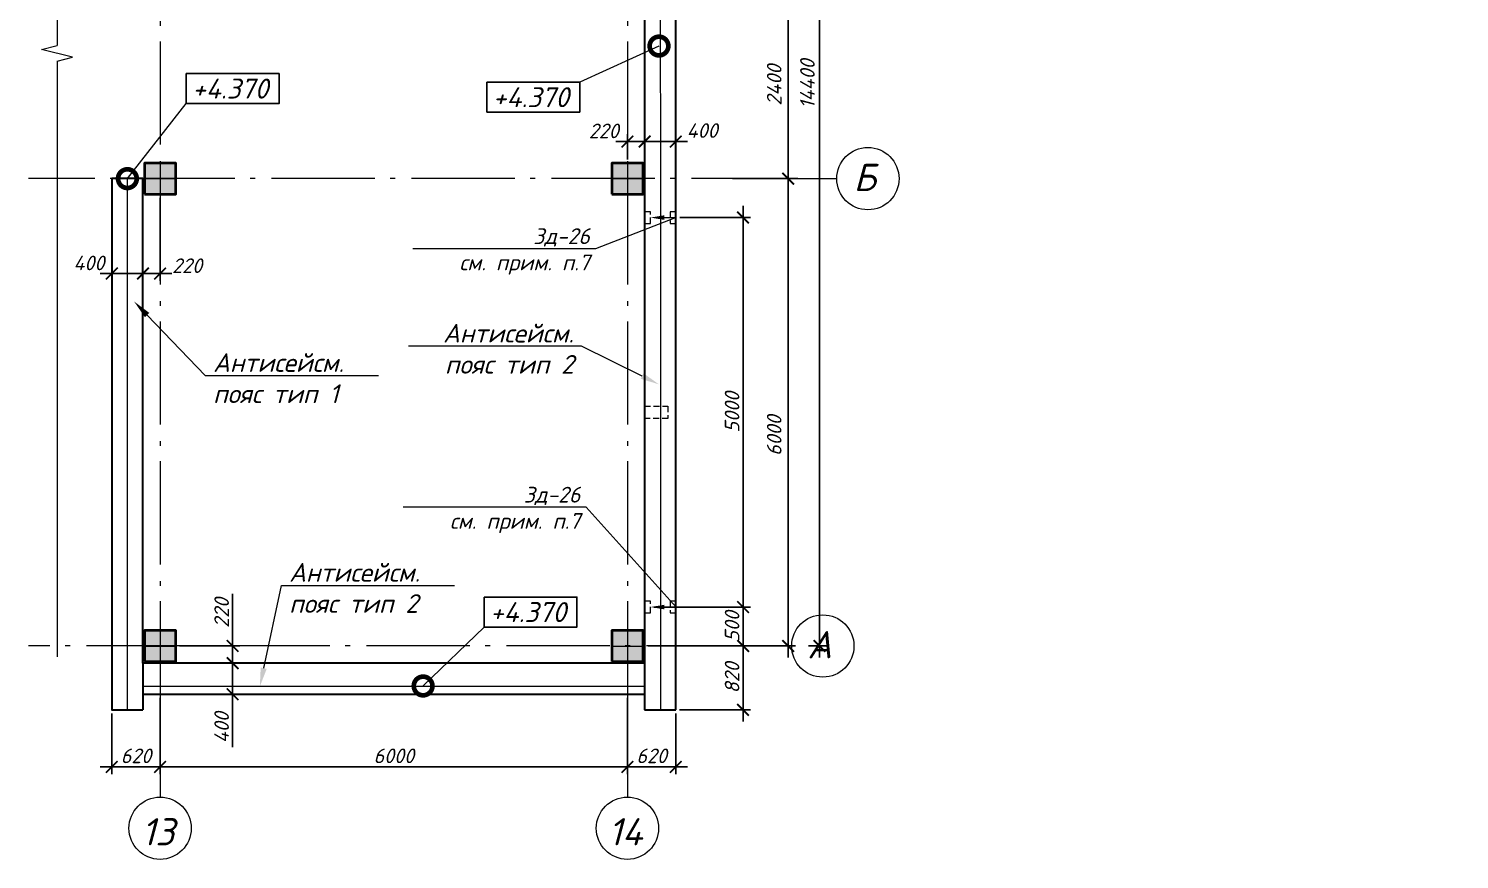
# Model space of a CAD drawing. Header units: millimetres. Extents: x -238377 to 196118, y -123284 to 30177.
# Drawn here: x -43263 to -24895, y -81950 to -71284 of the extents above; entities that cross this region are included whole.
import ezdxf
from ezdxf import colors
from ezdxf.entities.mleader import LeaderData, LeaderLine
from ezdxf.enums import TextEntityAlignment as Align
from ezdxf.math import Vec2, Vec3

# ---------------------------------------------------------------- set-up
doc = ezdxf.new("R2010")
doc.units = ezdxf.units.MM
doc.header["$MEASUREMENT"] = 0
doc.linetypes.add('Double Dashed', pattern=[1797.222233, 1325, -211.666656, 63.333344, -197.222233])
doc.linetypes.add('штриховаяX2', pattern=[38.1, 25.4, -12.7])
doc.layers.get('0').update_dxf_attribs({"lineweight": 5})
for name, color, linetype, lineweight in [('#Бетон', 10, 'Continuous', 15), ('#Выноски', 150, 'Continuous', 15), ('#Оси', 7, 'Continuous', 5), ('#размеры', 7, 'Continuous', 5), ('колонны_Ном._пера__94', 252, 'Continuous', 13), ('колонны_Ном._пера__99', 7, 'Continuous', 40), ('оси_Ном._пера__96', 7, 'Continuous', 5), ('оси_Ном._пера__97', 7, 'Continuous', 20)]:
    doc.layers.add(name, color=color, linetype=linetype, lineweight=lineweight)
for name, color, linetype in [('#стены наруж', 7, 'Continuous'), ('колонны', 7, 'Continuous'), ('текст', 7, 'Continuous')]:
    doc.layers.add(name, color=color, linetype=linetype)
doc.styles.add('STEP PR', font='isocpeui.ttf')
doc.dimstyles.new('SPDS', dxfattribs={"dimscale": 10, "dimtxt": 2.5, "dimasz": 2, "dimexe": 1.25, "dimexo": 0.625, "dimtad": 1, "dimdec": 0, "dimrnd": 0.001, "dimtxsty": 'STEP PR', "dimblk": 'ARCHTICK', "dimcen": 2.5, "dimdle": 2, "dimclrd": 256, "dimclre": 256, "dimclrt": 7, "dimadec": 0, "dimazin": 2, "dimtfac": 0.75, "dimtdec": 0, "dimtmove": 1, "dimatfit": 3, "dimfxl": 1, "dimtolj": 1, "dimarcsym": 1})

# ---------------------------------------------------------------- blocks, each defined once
blk = doc.blocks.new('_ArchTick')
at = {"color": 0, "linetype": 'ByBlock', "const_width": 0.15}
blk.add_lwpolyline([(-0.5, -0.5), (0.5, 0.5)], dxfattribs=at)
blk = doc.blocks.new('*D414')
at = {"layer": '#размеры', "lineweight": -2, "transparency": 16777216}
for p, q in [((-33512, -73360), (-33512, -70660)), ((-33602, -70810), (-33419, -70810)), ((-34227, -73210), (-33419, -73210))]:
    blk.add_line(p, q, dxfattribs=at)
at = {"layer": 'Defpoints', "color": 0, "transparency": 16777216}
for p in [(-33649, -70810), (-33512, -70810), (-34274, -73210)]:
    blk.add_point(p, dxfattribs=at)
at = {"layer": '#размеры', "lineweight": -2, "transparency": 16777216, "xscale": 150, "yscale": 150, "zscale": 150}
for p, rotation in [((-33512, -70810), 90), ((-33512, -73210), 270)]:
    blk.add_blockref('_ArchTick', p, dxfattribs=dict(at, rotation=rotation))
at = {"layer": '#размеры', "color": 7, "transparency": 16777216, "insert": (-33691, -72010), "char_height": 187.5, "attachment_point": 5, "rotation": 90, "style": 'STEP PR'}
blk.add_mtext('\\A1;2400', dxfattribs=at)
blk = doc.blocks.new('*D415')
at = {"layer": '#размеры', "lineweight": -2, "transparency": 16777216}
for p, q in [((-33400, -64810), (-33017, -64810)), ((-33111, -79360), (-33111, -64660)), ((-33251, -79210), (-33017, -79210))]:
    blk.add_line(p, q, dxfattribs=at)
at = {"layer": 'Defpoints', "color": 0, "transparency": 16777216}
for p in [(-33446, -64810), (-33111, -64810), (-33298, -79210)]:
    blk.add_point(p, dxfattribs=at)
at = {"layer": '#размеры', "lineweight": -2, "transparency": 16777216, "xscale": 150, "yscale": 150, "zscale": 150}
for p, rotation in [((-33111, -64810), 90), ((-33111, -79210), 270)]:
    blk.add_blockref('_ArchTick', p, dxfattribs=dict(at, rotation=rotation))
at = {"layer": '#размеры', "color": 7, "transparency": 16777216, "insert": (-33265, -71996), "char_height": 187.5, "attachment_point": 5, "rotation": 90, "style": 'STEP PR'}
blk.add_mtext('\\A1;14400', dxfattribs=at)
blk = doc.blocks.new('*D416')
at = {"layer": '#размеры', "lineweight": -2, "transparency": 16777216}
for p, q in [((-33512, -79360), (-33512, -73060)), ((-33390, -73210), (-33606, -73210)), ((-34908, -79210), (-33419, -79210))]:
    blk.add_line(p, q, dxfattribs=at)
at = {"layer": 'Defpoints', "color": 0, "transparency": 16777216}
for p in [(-33512, -73210), (-33343, -73210), (-34955, -79210)]:
    blk.add_point(p, dxfattribs=at)
at = {"layer": '#размеры', "lineweight": -2, "transparency": 16777216, "xscale": 150, "yscale": 150, "zscale": 150}
for p, rotation in [((-33512, -73210), 90), ((-33512, -79210), 270)]:
    blk.add_blockref('_ArchTick', p, dxfattribs=dict(at, rotation=rotation))
at = {"layer": '#размеры', "color": 7, "transparency": 16777216, "insert": (-33691, -76510), "char_height": 187.5, "attachment_point": 5, "rotation": 90, "style": 'STEP PR'}
blk.add_mtext('\\A1;6000', dxfattribs=at)
blk = doc.blocks.new('Колонна_15_1', base_point=(22379, 71856))
at = {"layer": 'колонны_Ном._пера__94', "linetype": 'Continuous', "true_color": 0x7d7d7d}
blk.add_hatch(color=8, dxfattribs=at).paths.add_polyline_path([(22179, 71647), (22579, 71647), (22579, 72047), (22179, 72047)])
blk.add_hatch(color=8, dxfattribs=at).paths.add_polyline_path([(22179, 71647), (22579, 71647), (22579, 72047), (22179, 72047)])
at = {"layer": 'колонны_Ном._пера__99', "linetype": 'Continuous', "flags": 128}
blk.add_lwpolyline([(22179, 71647), (22579, 71647), (22579, 72047), (22179, 72047)], close=True, dxfattribs=at)
at = {"layer": 'колонны_Ном._пера__99', "color": 8, "linetype": 'Continuous', "true_color": 0x737373, "flags": 128}
blk.add_lwpolyline([(22179, 71647), (22579, 71647), (22579, 72047), (22179, 72047)], close=True, dxfattribs=at)
at = {"layer": 'оси_Ном._пера__96', "color": 253, "lineweight": 5, "true_color": 0x9c9c9c}
for points in [[(22379, 72047), (22379, 71647)], [(22379, 72047), (22379, 71647)], [(22179, 71847), (22579, 71847)], [(22179, 71847), (22579, 71847)]]:
    blk.add_lwpolyline(points, dxfattribs=at)
blk = doc.blocks.new('*D419')
at = {"layer": '#размеры', "lineweight": -2, "transparency": 16777216}
for p, q in [((-34091, -79060), (-34091, -80180)), ((-34908, -79210), (-33997, -79210)), ((-34908, -80030), (-33997, -80030))]:
    blk.add_line(p, q, dxfattribs=at)
at = {"layer": 'Defpoints', "color": 0, "transparency": 16777216}
for p in [(-34955, -79210), (-34955, -80030), (-34091, -80030)]:
    blk.add_point(p, dxfattribs=at)
at = {"layer": '#размеры', "lineweight": -2, "transparency": 16777216, "xscale": 150, "yscale": 150, "zscale": 150}
for p, rotation in [((-34091, -79210), 90), ((-34091, -80030), 270)]:
    blk.add_blockref('_ArchTick', p, dxfattribs=dict(at, rotation=rotation))
at = {"layer": '#размеры', "color": 7, "transparency": 16777216, "insert": (-34232, -79620), "char_height": 187.5, "attachment_point": 5, "rotation": 90, "style": 'STEP PR'}
blk.add_mtext('\\A1;820', dxfattribs=at)
blk = doc.blocks.new('*D420')
at = {"layer": '#размеры', "lineweight": -2, "transparency": 16777216}
for p, q in [((-35725, -72734), (-35205, -72734)), ((-35575, -72964), (-35575, -72641)), ((-35355, -72964), (-35355, -72641))]:
    blk.add_line(p, q, dxfattribs=at)
at = {"layer": 'Defpoints', "color": 0, "transparency": 16777216}
for p in [(-35355, -72734), (-35575, -73010), (-35355, -73010)]:
    blk.add_point(p, dxfattribs=at)
at = {"layer": '#размеры', "lineweight": -2, "transparency": 16777216, "xscale": 150, "yscale": 150, "zscale": 150, "rotation": 180}
blk.add_blockref('_ArchTick', (-35575, -72734), dxfattribs=at)
at = {"layer": '#размеры', "lineweight": -2, "transparency": 16777216, "xscale": 150, "yscale": 150, "zscale": 150}
blk.add_blockref('_ArchTick', (-35355, -72734), dxfattribs=at)
at = {"layer": '#размеры', "color": 7, "transparency": 16777216, "insert": (-35879, -72598), "char_height": 187.5, "attachment_point": 5, "style": 'STEP PR'}
blk.add_mtext('\\A1;220', dxfattribs=at)
blk = doc.blocks.new('*D421')
at = {"layer": '#размеры', "lineweight": -2, "transparency": 16777216}
for p, q in [((-35355, -71057), (-35355, -72828)), ((-35505, -72734), (-34805, -72734)), ((-34955, -73164), (-34955, -72641))]:
    blk.add_line(p, q, dxfattribs=at)
at = {"layer": 'Defpoints', "color": 0, "transparency": 16777216}
for p in [(-35355, -71010), (-34955, -72734), (-34955, -73210)]:
    blk.add_point(p, dxfattribs=at)
at = {"layer": '#размеры', "lineweight": -2, "transparency": 16777216, "xscale": 150, "yscale": 150, "zscale": 150, "rotation": 180}
blk.add_blockref('_ArchTick', (-35355, -72734), dxfattribs=at)
at = {"layer": '#размеры', "lineweight": -2, "transparency": 16777216, "xscale": 150, "yscale": 150, "zscale": 150}
blk.add_blockref('_ArchTick', (-34955, -72734), dxfattribs=at)
at = {"layer": '#размеры', "color": 7, "transparency": 16777216, "insert": (-34616, -72593), "char_height": 187.5, "attachment_point": 5, "style": 'STEP PR'}
blk.add_mtext('\\A1;400', dxfattribs=at)
blk = doc.blocks.new('*D422')
at = {"layer": '#размеры', "lineweight": -2, "transparency": 16777216}
for p, q in [((-41795, -73457), (-41795, -74521)), ((-41575, -73457), (-41575, -74521)), ((-41425, -74428), (-41945, -74428))]:
    blk.add_line(p, q, dxfattribs=at)
at = {"layer": 'Defpoints', "color": 0, "transparency": 16777216}
for p in [(-41795, -73410), (-41575, -73410), (-41795, -74428)]:
    blk.add_point(p, dxfattribs=at)
at = {"layer": '#размеры', "lineweight": -2, "transparency": 16777216, "xscale": 150, "yscale": 150, "zscale": 150, "rotation": 180}
blk.add_blockref('_ArchTick', (-41795, -74428), dxfattribs=at)
at = {"layer": '#размеры', "lineweight": -2, "transparency": 16777216, "xscale": 150, "yscale": 150, "zscale": 150}
blk.add_blockref('_ArchTick', (-41575, -74428), dxfattribs=at)
at = {"layer": '#размеры', "color": 7, "transparency": 16777216, "insert": (-41228, -74328), "char_height": 187.5, "attachment_point": 5, "style": 'STEP PR'}
blk.add_mtext('\\A1;220', dxfattribs=at)
blk = doc.blocks.new('*D423')
at = {"layer": '#размеры', "lineweight": -2, "transparency": 16777216}
for p, q in [((-42195, -73257), (-42195, -74521)), ((-41795, -73257), (-41795, -74521)), ((-41645, -74428), (-42345, -74428))]:
    blk.add_line(p, q, dxfattribs=at)
at = {"layer": 'Defpoints', "color": 0, "transparency": 16777216}
for p in [(-42195, -73210), (-41795, -73210), (-42195, -74428)]:
    blk.add_point(p, dxfattribs=at)
at = {"layer": '#размеры', "lineweight": -2, "transparency": 16777216, "xscale": 150, "yscale": 150, "zscale": 150, "rotation": 180}
blk.add_blockref('_ArchTick', (-42195, -74428), dxfattribs=at)
at = {"layer": '#размеры', "lineweight": -2, "transparency": 16777216, "xscale": 150, "yscale": 150, "zscale": 150}
blk.add_blockref('_ArchTick', (-41795, -74428), dxfattribs=at)
at = {"layer": '#размеры', "color": 7, "transparency": 16777216, "insert": (-42489, -74293), "char_height": 187.5, "attachment_point": 5, "style": 'STEP PR'}
blk.add_mtext('\\A1;400', dxfattribs=at)
blk = doc.blocks.new('*D424')
at = {"layer": '#размеры', "lineweight": -2, "transparency": 16777216}
for p, q in [((-40644, -78540), (-40644, -79210)), ((-40644, -79060), (-40644, -79580)), ((-41328, -79210), (-40551, -79210)), ((-41328, -79430), (-40551, -79430))]:
    blk.add_line(p, q, dxfattribs=at)
at = {"layer": 'Defpoints', "color": 0, "transparency": 16777216}
for p in [(-41375, -79210), (-41375, -79430), (-40644, -79430)]:
    blk.add_point(p, dxfattribs=at)
at = {"layer": '#размеры', "lineweight": -2, "transparency": 16777216, "xscale": 150, "yscale": 150, "zscale": 150}
for p, rotation in [((-40644, -79210), 90), ((-40644, -79430), 270)]:
    blk.add_blockref('_ArchTick', p, dxfattribs=dict(at, rotation=rotation))
at = {"layer": '#размеры', "color": 7, "transparency": 16777216, "insert": (-40785, -78786), "char_height": 187.5, "attachment_point": 5, "rotation": 90, "style": 'STEP PR'}
blk.add_mtext('\\A1;220', dxfattribs=at)
blk = doc.blocks.new('*D425')
at = {"layer": '#размеры', "lineweight": -2, "transparency": 16777216}
for p, q in [((-40644, -79280), (-40644, -79980)), ((-41328, -79430), (-40551, -79430)), ((-41748, -79830), (-40551, -79830)), ((-40644, -80510), (-40644, -79830))]:
    blk.add_line(p, q, dxfattribs=at)
at = {"layer": 'Defpoints', "color": 0, "transparency": 16777216}
for p in [(-41375, -79430), (-41795, -79830), (-40644, -79830)]:
    blk.add_point(p, dxfattribs=at)
at = {"layer": '#размеры', "lineweight": -2, "transparency": 16777216, "xscale": 150, "yscale": 150, "zscale": 150}
for p, rotation in [((-40644, -79430), 90), ((-40644, -79830), 270)]:
    blk.add_blockref('_ArchTick', p, dxfattribs=dict(at, rotation=rotation))
at = {"layer": '#размеры', "color": 7, "transparency": 16777216, "insert": (-40785, -80259), "char_height": 187.5, "attachment_point": 5, "rotation": 90, "style": 'STEP PR'}
blk.add_mtext('\\A1;400', dxfattribs=at)
blk = doc.blocks.new('*U428')
at = {"color": 0, "linetype": 'ByBlock', "lineweight": -2}
for p, q in [((47.8, 0), (48.12, 1.25)), ((48.12, 1.25), (48.74, -1.25)), ((47.8, 0), (0, 0)), ((48.74, -1.25), (49.05, 0)), ((96.86, 0), (49.05, 0))]:
    blk.add_line(p, q, dxfattribs=at)
blk = doc.blocks.new('*D429')
at = {"layer": '#размеры', "lineweight": -2, "transparency": 16777216}
for p, q in [((-41575, -79877), (-41575, -80855)), ((-35575, -79877), (-35575, -80855)), ((-41725, -80762), (-35425, -80762))]:
    blk.add_line(p, q, dxfattribs=at)
at = {"layer": 'Defpoints', "color": 0, "transparency": 16777216}
for p in [(-41575, -79830), (-35575, -79830), (-35575, -80762)]:
    blk.add_point(p, dxfattribs=at)
at = {"layer": '#размеры', "lineweight": -2, "transparency": 16777216, "xscale": 150, "yscale": 150, "zscale": 150, "rotation": 180}
blk.add_blockref('_ArchTick', (-41575, -80762), dxfattribs=at)
at = {"layer": '#размеры', "lineweight": -2, "transparency": 16777216, "xscale": 150, "yscale": 150, "zscale": 150}
blk.add_blockref('_ArchTick', (-35575, -80762), dxfattribs=at)
at = {"layer": '#размеры', "color": 7, "transparency": 16777216, "insert": (-38575, -80621), "char_height": 187.5, "attachment_point": 5, "style": 'STEP PR'}
blk.add_mtext('\\A1;6000', dxfattribs=at)
blk = doc.blocks.new('_DotSmall')
at = {"color": 0, "linetype": 'ByBlock', "const_width": 0.5}
blk.add_lwpolyline([(-0.0625, 0, 1), (0.0625, 0, 1)], format="xyb", close=True, dxfattribs=at)
blk = doc.blocks.new('*D431')
at = {"layer": '#размеры', "lineweight": -2, "transparency": 16777216}
for p, q in [((-35575, -79877), (-35575, -80855)), ((-34955, -80077), (-34955, -80855)), ((-35725, -80762), (-34805, -80762))]:
    blk.add_line(p, q, dxfattribs=at)
at = {"layer": 'Defpoints', "color": 0, "transparency": 16777216}
for p in [(-35575, -79830), (-34955, -80030), (-34955, -80762)]:
    blk.add_point(p, dxfattribs=at)
at = {"layer": '#размеры', "lineweight": -2, "transparency": 16777216, "xscale": 150, "yscale": 150, "zscale": 150, "rotation": 180}
blk.add_blockref('_ArchTick', (-35575, -80762), dxfattribs=at)
at = {"layer": '#размеры', "lineweight": -2, "transparency": 16777216, "xscale": 150, "yscale": 150, "zscale": 150}
blk.add_blockref('_ArchTick', (-34955, -80762), dxfattribs=at)
at = {"layer": '#размеры', "color": 7, "transparency": 16777216, "insert": (-35265, -80621), "char_height": 187.5, "attachment_point": 5, "style": 'STEP PR'}
blk.add_mtext('\\A1;620', dxfattribs=at)
blk = doc.blocks.new('*D432')
at = {"layer": '#размеры', "lineweight": -2, "transparency": 16777216}
for p, q in [((-41575, -79877), (-41575, -80856)), ((-42195, -80077), (-42195, -80856)), ((-41425, -80762), (-42345, -80762))]:
    blk.add_line(p, q, dxfattribs=at)
at = {"layer": 'Defpoints', "color": 0, "transparency": 16777216}
for p in [(-41575, -79830), (-42195, -80030), (-42195, -80762)]:
    blk.add_point(p, dxfattribs=at)
at = {"layer": '#размеры', "lineweight": -2, "transparency": 16777216, "xscale": 150, "yscale": 150, "zscale": 150, "rotation": 180}
blk.add_blockref('_ArchTick', (-42195, -80762), dxfattribs=at)
at = {"layer": '#размеры', "lineweight": -2, "transparency": 16777216, "xscale": 150, "yscale": 150, "zscale": 150}
blk.add_blockref('_ArchTick', (-41575, -80762), dxfattribs=at)
at = {"layer": '#размеры', "color": 7, "transparency": 16777216, "insert": (-41885, -80621), "char_height": 187.5, "attachment_point": 5, "style": 'STEP PR'}
blk.add_mtext('\\A1;620', dxfattribs=at)
blk = doc.blocks.new('*D760')
at = {"layer": '#размеры', "lineweight": -2, "transparency": 16777216}
for p, q in [((-34091, -79360), (-34091, -78560)), ((-35233, -78710), (-33997, -78710)), ((-35308, -79210), (-33997, -79210))]:
    blk.add_line(p, q, dxfattribs=at)
at = {"layer": 'Defpoints', "color": 0, "transparency": 16777216}
for p in [(-35280, -78710), (-34091, -78710), (-35355, -79210)]:
    blk.add_point(p, dxfattribs=at)
at = {"layer": '#размеры', "lineweight": -2, "transparency": 16777216, "xscale": 150, "yscale": 150, "zscale": 150}
for p, rotation in [((-34091, -78710), 90), ((-34091, -79210), 270)]:
    blk.add_blockref('_ArchTick', p, dxfattribs=dict(at, rotation=rotation))
at = {"layer": '#размеры', "color": 7, "transparency": 16777216, "insert": (-34232, -78960), "char_height": 187.5, "attachment_point": 5, "rotation": 90, "style": 'STEP PR'}
blk.add_mtext('\\A1;500', dxfattribs=at)
blk = doc.blocks.new('*D761')
at = {"layer": '#размеры', "lineweight": -2, "transparency": 16777216}
for p, q in [((-34091, -78860), (-34091, -73560)), ((-34903, -73710), (-33997, -73710)), ((-35233, -78710), (-33997, -78710))]:
    blk.add_line(p, q, dxfattribs=at)
at = {"layer": 'Defpoints', "color": 0, "transparency": 16777216}
for p in [(-34950, -73710), (-34091, -73710), (-35280, -78710)]:
    blk.add_point(p, dxfattribs=at)
at = {"layer": '#размеры', "lineweight": -2, "transparency": 16777216, "xscale": 150, "yscale": 150, "zscale": 150}
for p, rotation in [((-34091, -73710), 90), ((-34091, -78710), 270)]:
    blk.add_blockref('_ArchTick', p, dxfattribs=dict(at, rotation=rotation))
at = {"layer": '#размеры', "color": 7, "transparency": 16777216, "insert": (-34232, -76210), "char_height": 187.5, "attachment_point": 5, "rotation": 90, "style": 'STEP PR'}
blk.add_mtext('\\A1;5000', dxfattribs=at)

msp = doc.modelspace()

# ---------------------------------------------------------------- linework, layer by layer
at = {"layer": '#Бетон', "linetype": 'штриховаяX2', "lineweight": 9, "ltscale": 3}
for points in [[(-35354.9, -73635.4), (-35354.9, -73785.4), (-35279.9, -73785.4), (-35279.9, -73635.4), (-35354.9, -73635.4)], [(-35025, -73635.4), (-35025, -73785.4), (-34950, -73785.4), (-34950, -73635.4), (-35025, -73635.4)], [(-35354.9, -78635.4), (-35354.9, -78785.4), (-35279.9, -78785.4), (-35279.9, -78635.4), (-35354.9, -78635.4)], [(-35025, -78635.4), (-35025, -78785.4), (-34950, -78785.4), (-34950, -78635.4), (-35025, -78635.4)]]:
    msp.add_lwpolyline(points, dxfattribs=at)
msp.add_lwpolyline([(-35055.2, -76291.7), (-35355.2, -76291.7), (-35355.2, -76131.7), (-35055.2, -76131.7)], close=True, dxfattribs=at)
at = {"layer": '#стены наруж', "lineweight": 30}
for points in [[(-34954.8, -80030.4), (-34954.8, -64190.4), (-35354.4, -64190.4), (-35355.4, -79430.4), (-36799.5, -79430.4)], [(-41795.1, -73210.4), (-42195.1, -73210.4), (-42195.1, -80030.4), (-42195.1, -80030.4)], [(-35375.4, -79430.4), (-41795.1, -79430.4), (-41795.1, -73210.4)], [(-41795.1, -79430.4), (-41795.1, -80030.4)], [(-35355.4, -79430.4), (-35355.4, -80030.4)], [(-41795.1, -79830.3), (-35355.4, -79830.4)], [(-42195.1, -80030.4), (-41795.1, -80030.4)], [(-35355.4, -80030.4), (-34954.8, -80030.4)]]:
    msp.add_lwpolyline(points, dxfattribs=at)
at = {"color": 5, "lineweight": 0}
for points in [[(-35154.6, -64190.4), (-35152.8, -80030.4)], [(-41995.1, -80030.4), (-41995.1, -73210.4)], [(-35355.4, -79730.4), (-41795.1, -79730.4)]]:
    msp.add_lwpolyline(points, dxfattribs=at)
at = {"layer": 'оси_Ном._пера__96', "linetype": 'Double Dashed', "lineweight": 5}
for p, q in [((-41575.1, -64259), (-41575.1, -81150)), ((-41575.1, -64259), (-41575.1, -81150)), ((-35575.1, -64259), (-35575.1, -81150)), ((-34004.9, -79210.4), (-43263.3, -79210.4))]:
    msp.add_line(p, q, dxfattribs=at)
at = {"layer": 'оси_Ном._пера__96', "linetype": 'Double Dashed'}
for p, q in [((-33426.4, -73210.4), (-43263.3, -73210.4)), ((-33426.4, -73210.4), (-32888.6, -73210.4)), ((-34004.9, -79210.4), (-33467.1, -79210.4))]:
    msp.add_line(p, q, dxfattribs=at)
for p in [(-33426.4, -73210.4), (-33426.4, -73210.4), (-34004.9, -79210.4), (-34004.9, -79210.4), (-35575.1, -79921.2), (-35575.1, -79921.2)]:
    msp.add_point(p, dxfattribs=at)
at = {"layer": 'оси_Ном._пера__97', "linetype": 'Continuous'}
for centre, start_param, end_param in [((-32488.6, -73210.4), 0.7853982, 7.0685835), ((-33067.1, -79210.4), 0.7853982, 7.0685835), ((-41575.1, -81550), 2.3561945, 8.6393798), ((-35575.1, -81550), 2.3561945, 8.6393798)]:
    msp.add_ellipse(centre, major_axis=(-282.8, 282.8), ratio=1, start_param=start_param, end_param=end_param, dxfattribs=at)
at = {"layer": 'текст'}
for points in [[(-41239.9, -71862.4), (-40046.7, -71862.4), (-40046.7, -72246.4), (-41239.9, -72246.4), (-41239.9, -71862.4)], [(-37380.6, -71972.9), (-36187.5, -71972.9), (-36187.5, -72356.9), (-37380.6, -72356.9), (-37380.6, -71972.9)], [(-37417, -78583.2), (-36223.8, -78583.2), (-36223.8, -78967.2), (-37417, -78967.2), (-37417, -78583.2)]]:
    msp.add_lwpolyline(points, dxfattribs=at)

# ---------------------------------------------------------------- block references
at = {"xscale": -160, "yscale": 160, "zscale": 160, "rotation": 270}
msp.add_blockref('*U428', (-42898.9, -79350.4), dxfattribs=at)
at = {"layer": 'колонны'}
for p in [(-41575.1, -73201.5), (-35575.4, -73201.5), (-41575.1, -79201.5), (-35575.4, -79201.5)]:
    msp.add_blockref('Колонна_15_1', p, dxfattribs=at)

# ---------------------------------------------------------------- texts
at = {"layer": '#Оси', "linetype": 'Continuous', "ltscale": 100, "style": 'STEP PR'}
for s, p in [('Б', (-32529.7, -73194.1)), ('А', (-33108.2, -79194.1)), ('13', (-41603, -81595.6)), ('14', (-35603, -81595.6))]:
    msp.add_text(s, height=350, dxfattribs=at).set_placement(p, align=Align.MIDDLE_CENTER)
at = {"layer": 'текст', "style": 'STEP PR'}
for p in [(-40674.9, -72054.4), (-36815.6, -72164.9), (-36852, -78775.2)]:
    msp.add_text('+4.370', height=256, dxfattribs=at).set_placement(p, align=Align.MIDDLE_CENTER)

# ---------------------------------------------------------------- dimensions: what is measured, and where the dimension line sits
at = {"layer": '#размеры'}
for base, p1, p2, picture, middle in [((-33110.6, -64810.4), (-33298.2, -79210.4), (-33446.4, -64810.4), '*D415', (-33124.7, -71996.1)), ((-33512.5, -70810.4), (-34274, -73210.4), (-33648.7, -70810.4), '*D414', (-33550.6, -72010.4)), ((-33512.5, -73210.4), (-34954.8, -79210.4), (-33343.4, -73210.4), '*D416', (-33550.6, -76510.4)), ((-40644.3, -79430.4), (-41375.1, -79210.4), (-41375.1, -79430.4), '*D424', (-40704.3, -78786)), ((-34091, -78710.4), (-35354.9, -79210.4), (-35279.9, -78710.4), '*D760', (-34091, -78960.4)), ((-40644.3, -79830.3), (-41375.1, -79430.4), (-41795.1, -79830.3), '*D425', (-40662.7, -80259.1))]:
    dim = msp.add_linear_dim(base=base, p1=p1, p2=p2, angle=90, dimstyle='SPDS', override={"dimscale": 75, "dimtxsty": 'STEP PR'}, dxfattribs=at)
    dim.commit()
    dim.dimension.update_dxf_attribs({"geometry": picture, "text_midpoint": middle, "dimtype": 160})
for base, p1, p2, picture, middle in [((-34954.8, -72734.4), (-35354.6, -71010.4), (-34954.8, -73210.4), '*D421', (-34616, -72733.5)), ((-35355, -72734.4), (-35575.1, -73010.4), (-35355, -73010.4), '*D420', (-35878.6, -72738.9)), ((-42195.1, -74427.7), (-41795.1, -73210.4), (-42195.1, -73210.4), '*D423', (-42489, -74433.5)), ((-41795.1, -74427.7), (-41575.1, -73410.4), (-41795.1, -73410.4), '*D422', (-41227.6, -74468.6))]:
    dim = msp.add_linear_dim(base=base, p1=p1, p2=p2, dimstyle='SPDS', override={"dimscale": 75, "dimtxsty": 'STEP PR'}, dxfattribs=at)
    dim.commit()
    dim.dimension.update_dxf_attribs({"geometry": picture, "text_midpoint": middle, "dimtype": 160})
for base, p1, p2, picture, middle in [((-34091, -73710.4), (-35279.9, -78710.4), (-34950, -73710.4), '*D761', (-34231.6, -76210.4)), ((-34091, -80030.4), (-34954.8, -79210.4), (-34954.8, -80030.4), '*D419', (-34231.6, -79620.4))]:
    dim = msp.add_linear_dim(base=base, p1=p1, p2=p2, angle=90, dimstyle='SPDS', override={"dimscale": 75, "dimtxsty": 'STEP PR'}, dxfattribs=at)
    dim.commit()
    dim.dimension.update_dxf_attribs({"geometry": picture, "text_midpoint": middle})
for base, p1, p2, picture, middle in [((-42195.1, -80762), (-41575.1, -79830.4), (-42195.1, -80030.4), '*D432', (-41885.1, -80621.3)), ((-35575.1, -80761.6), (-41575.1, -79830.4), (-35575.1, -79830.3), '*D429', (-38575.1, -80621)), ((-34954.8, -80761.6), (-35575.1, -79830.3), (-34954.8, -80030.4), '*D431', (-35264.9, -80621))]:
    dim = msp.add_linear_dim(base=base, p1=p1, p2=p2, dimstyle='SPDS', override={"dimscale": 75, "dimtxsty": 'STEP PR'}, dxfattribs=at)
    dim.commit()
    dim.dimension.update_dxf_attribs({"geometry": picture, "text_midpoint": middle})

# ---------------------------------------------------------------- leaders
at = {"layer": '#Выноски'}
ml = msp.add_multileader_mtext('Standard', dxfattribs=at)
ml.set_content('\\A1; ', color=256, style='STEP PR')
ml.set_leader_properties(color=256, linetype='ByLayer', lineweight=-1)
ml.set_arrow_properties(name='DOTSMALL')
ml.build(insert=Vec2(0, 0))
ml.multileader.update_dxf_attribs({"text_left_attachment_type": 6, "text_right_attachment_type": 6, "dogleg_length": 0, "arrow_head_size": 480, "scale": 0.8})
ctx = ml.context
ctx.base_point, ctx.scale, ctx.char_height, ctx.arrow_head_size, ctx.landing_gap_size, ctx.plane_origin = Vec3(-36922.2, -78585.3), 0.8, 480, 480, 200, Vec3(31246.7, -125324.8)
ctx.left_attachment, ctx.right_attachment, ctx.text_align_type = 6, 6, 1
notes = []
notes.append((ctx, [(0, (0, 0, 0), (0, 0), (1, 0), 1, [])]))
ctx.mtext.insert, ctx.mtext.rotation, ctx.mtext.defined_height, ctx.mtext.alignment, ctx.mtext.flow_direction = Vec3(-36573.1, -78105.3), 6.2831853, 400.6, 2, 5
ml = msp.add_multileader_mtext('Standard', dxfattribs=at)
ml.set_content('\\A1; ', color=256, style='STEP PR')
ml.set_leader_properties(color=256, linetype='ByLayer', lineweight=-1)
ml.set_arrow_properties(name='DOTSMALL')
ml.build(insert=Vec2(0, 0))
ml.multileader.update_dxf_attribs({"text_left_attachment_type": 6, "text_right_attachment_type": 6, "dogleg_length": 0, "arrow_head_size": 480, "scale": 0.8})
ctx = ml.context
ctx.base_point, ctx.scale, ctx.char_height, ctx.arrow_head_size, ctx.landing_gap_size, ctx.plane_origin = Vec3(-36885.7, -71972.9), 0.8, 480, 480, 200, Vec3(29609.7, -120426.3)
ctx.left_attachment, ctx.right_attachment, ctx.text_align_type = 6, 6, 1
notes.append((ctx, [(1, (1, 1, 0), (-36187.5, -71972.9), (-1, 0), 0, [(1, [(-35170.5, -71508.1)], 0, [])])]))
ctx.mtext.insert, ctx.mtext.rotation, ctx.mtext.defined_height, ctx.mtext.alignment, ctx.mtext.flow_direction = Vec3(-36536.6, -71492.9), 6.2831853, 400.6, 2, 5
ml = msp.add_multileader_mtext('Standard', dxfattribs=at)
ml.set_content('\\A1; ', color=256, style='STEP PR')
ml.set_leader_properties(color=256, linetype='ByLayer', lineweight=-1)
ml.set_arrow_properties(name='DOTSMALL')
ml.build(insert=Vec2(0, 0))
ml.multileader.update_dxf_attribs({"text_left_attachment_type": 6, "text_right_attachment_type": 6, "dogleg_length": 0, "arrow_head_size": 480, "scale": 0.8})
ctx = ml.context
ctx.base_point, ctx.scale, ctx.char_height, ctx.arrow_head_size, ctx.landing_gap_size, ctx.plane_origin = Vec3(-41239.9, -72246.4), 0.8, 480, 480, 200, Vec3(25562.3, -121453)
ctx.left_attachment, ctx.right_attachment, ctx.text_align_type = 6, 6, 1
notes.append((ctx, [(0, (1, 1, 0), (-41239.9, -72246.4), (1, 0), 0, [(1, [(-41995.1, -73210.4)], 0, [])])]))
ctx.mtext.insert, ctx.mtext.rotation, ctx.mtext.defined_height, ctx.mtext.alignment, ctx.mtext.flow_direction = Vec3(-40890.8, -71766.4), 6.2831853, 400.6, 2, 5
ml = msp.add_multileader_mtext('Standard', dxfattribs=at)
ml.set_content('\\A1;Зд-26\\~\\Pсм. прим. п.7\\~\\~', color=256, style='STEP PR')
ml.set_leader_properties(color=256, linetype='ByLayer', lineweight=-1)
ml.build(insert=Vec2(0, 0))
ml.multileader.update_dxf_attribs({"text_left_attachment_type": 6, "text_right_attachment_type": 6, "dogleg_length": 0, "arrow_head_size": 180, "scale": 0.75})
ctx = ml.context
ctx.base_point, ctx.scale, ctx.char_height, ctx.arrow_head_size, ctx.landing_gap_size, ctx.plane_origin = Vec3(-37899.2, -74110.8), 0.75, 202.5, 180, 75, Vec3(-14629.9, -66572.7)
ctx.left_attachment, ctx.right_attachment, ctx.text_align_type = 6, 6, 2
notes.append((ctx, [(1, (1, 1, 0), (-35983.7, -74110.8), (-1, 0), 0, [(1, [(-35279.9, -73710.4), (-34950, -73710.4)], 0, [])])]))
ctx.mtext.insert, ctx.mtext.defined_height, ctx.mtext.alignment, ctx.mtext.flow_direction = Vec3(-36058.7, -73847.5), 301.3, 3, 5
ml = msp.add_multileader_mtext('Standard', dxfattribs=at)
ml.set_content('Антисейсм.\\Pпояс{\\A1; тип 1     } ', color=256, style='STEP PR')
ml.set_leader_properties(color=256, linetype='ByLayer', lineweight=-1)
ml.build(insert=Vec2(0, 0))
ml.multileader.update_dxf_attribs({"text_left_attachment_type": 6, "text_right_attachment_type": 6, "dogleg_length": 0, "arrow_head_size": 240})
ctx = ml.context
ctx.base_point, ctx.char_height, ctx.arrow_head_size, ctx.landing_gap_size, ctx.plane_origin = Vec3(-40995.4, -75739.8), 240, 240, 100, Vec3(-24775.1, -88012)
ctx.left_attachment, ctx.right_attachment = 6, 6
notes.append((ctx, [(0, (1, 1, 0), (-40995.4, -75739.8), (1, 0), 0, [(0, [(-41908.1, -74788.8)], 0, [])])]))
ctx.mtext.insert, ctx.mtext.rotation, ctx.mtext.defined_height, ctx.mtext.flow_direction = Vec3(-40895.4, -75451.8), 6.2831853, 130.9, 5
ml = msp.add_multileader_mtext('Standard', dxfattribs=at)
ml.set_content('Антисейсм.\\Pпояс{\\A1; тип 2     } ', color=256, style='STEP PR')
ml.set_leader_properties(color=256, linetype='ByLayer', lineweight=-1)
ml.build(insert=Vec2(0, 0))
ml.multileader.update_dxf_attribs({"text_left_attachment_type": 6, "text_right_attachment_type": 6, "dogleg_length": 0, "arrow_head_size": 240})
ctx = ml.context
ctx.base_point, ctx.char_height, ctx.arrow_head_size, ctx.landing_gap_size, ctx.plane_origin = Vec3(-38091.8, -75362.4), 240, 240, 100, Vec3(-23146, -90022.3)
ctx.left_attachment, ctx.right_attachment, ctx.text_align_type = 6, 6, 2
notes.append((ctx, [(1, (1, 1, 0), (-36163.6, -75362.4), (-1, 0), 0, [(2, [(-35171.9, -75851.1)], 0, [])])]))
ctx.mtext.insert, ctx.mtext.rotation, ctx.mtext.defined_height, ctx.mtext.alignment, ctx.mtext.flow_direction = Vec3(-36263.6, -75074.4), 6.2831853, 130.9, 3, 5
ml = msp.add_multileader_mtext('Standard', dxfattribs=at)
ml.set_content('\\A1;Зд-26\\Pсм. прим. п.7\\~\\~', color=256, style='STEP PR')
ml.set_leader_properties(color=256, linetype='ByLayer', lineweight=-1)
ml.build(insert=Vec2(0, 0))
ml.multileader.update_dxf_attribs({"text_left_attachment_type": 6, "text_right_attachment_type": 6, "dogleg_length": 0, "arrow_head_size": 180, "scale": 0.75})
ctx = ml.context
ctx.base_point, ctx.scale, ctx.char_height, ctx.arrow_head_size, ctx.landing_gap_size, ctx.plane_origin = Vec3(-38021.4, -77429.6), 0.75, 202.5, 180, 75, Vec3(-14629.9, -71572.7)
ctx.left_attachment, ctx.right_attachment, ctx.text_align_type = 6, 6, 2
notes.append((ctx, [(1, (1, 1, 0), (-36105.9, -77429.6), (-1, 0), 0, [(1, [(-35279.9, -78710.4), (-34950, -78710.4)], 0, [])])]))
ctx.mtext.insert, ctx.mtext.defined_height, ctx.mtext.alignment, ctx.mtext.flow_direction = Vec3(-36180.9, -77166.4), 301.3, 3, 5
ml = msp.add_multileader_mtext('Standard', dxfattribs=at)
ml.set_content('Антисейсм.\\Pпояс{\\A1; тип 2     } ', color=256, style='STEP PR')
ml.set_leader_properties(color=256, linetype='ByLayer', lineweight=-1)
ml.build(insert=Vec2(0, 0))
ml.multileader.update_dxf_attribs({"text_left_attachment_type": 6, "text_right_attachment_type": 6, "dogleg_length": 0, "arrow_head_size": 240})
ctx = ml.context
ctx.base_point, ctx.char_height, ctx.arrow_head_size, ctx.landing_gap_size, ctx.plane_origin = Vec3(-40018.8, -78433.1), 240, 240, 100, Vec3(-23839.7, -91942.1)
ctx.left_attachment, ctx.right_attachment = 6, 6
notes.append((ctx, [(0, (1, 1, 0), (-40018.8, -78433.1), (1, 0), 0, [(0, [(-40295, -79730.4)], 0, [])])]))
ctx.mtext.insert, ctx.mtext.rotation, ctx.mtext.defined_height, ctx.mtext.flow_direction = Vec3(-39918.8, -78145.1), 6.2831853, 130.9, 5
ml = msp.add_multileader_mtext('Standard', dxfattribs=at)
ml.set_content('\\A1; ', color=256, style='STEP PR')
ml.set_leader_properties(color=256, linetype='ByLayer', lineweight=-1)
ml.set_arrow_properties(name='DOTSMALL')
ml.build(insert=Vec2(0, 0))
ml.multileader.update_dxf_attribs({"text_left_attachment_type": 6, "text_right_attachment_type": 6, "dogleg_length": 0, "arrow_head_size": 480, "scale": 0.8})
ctx = ml.context
ctx.base_point, ctx.scale, ctx.char_height, ctx.arrow_head_size, ctx.landing_gap_size, ctx.plane_origin = Vec3(-37417, -78967.2), 0.8, 480, 480, 200, Vec3(29212.6, -126638.5)
ctx.left_attachment, ctx.right_attachment, ctx.text_align_type = 6, 6, 1
notes.append((ctx, [(0, (1, 1, 0), (-37417, -78967.2), (1, 0), 0, [(1, [(-38198.6, -79723.8)], 0, [])])]))
ctx.mtext.insert, ctx.mtext.rotation, ctx.mtext.defined_height, ctx.mtext.alignment, ctx.mtext.flow_direction = Vec3(-37067.9, -78487.2), 6.2831853, 400.6, 2, 5
for ctx, leaders in notes:
    for number, flags, end, landing, length, lines in leaders:
        leader = LeaderData()
        leader.index, (leader.has_last_leader_line, leader.has_dogleg_vector, leader.attachment_direction) = number, flags
        leader.last_leader_point, leader.dogleg_vector, leader.dogleg_length = Vec3(end), Vec3(landing), length
        for number, points, colour, breaks in lines:
            line = LeaderLine()
            line.index, line.vertices, line.color, line.breaks = number, Vec3.list(points), colors.encode_raw_color(colour), breaks
            leader.lines.append(line)
        ctx.leaders.append(leader)

doc.saveas('drawing.dxf')
